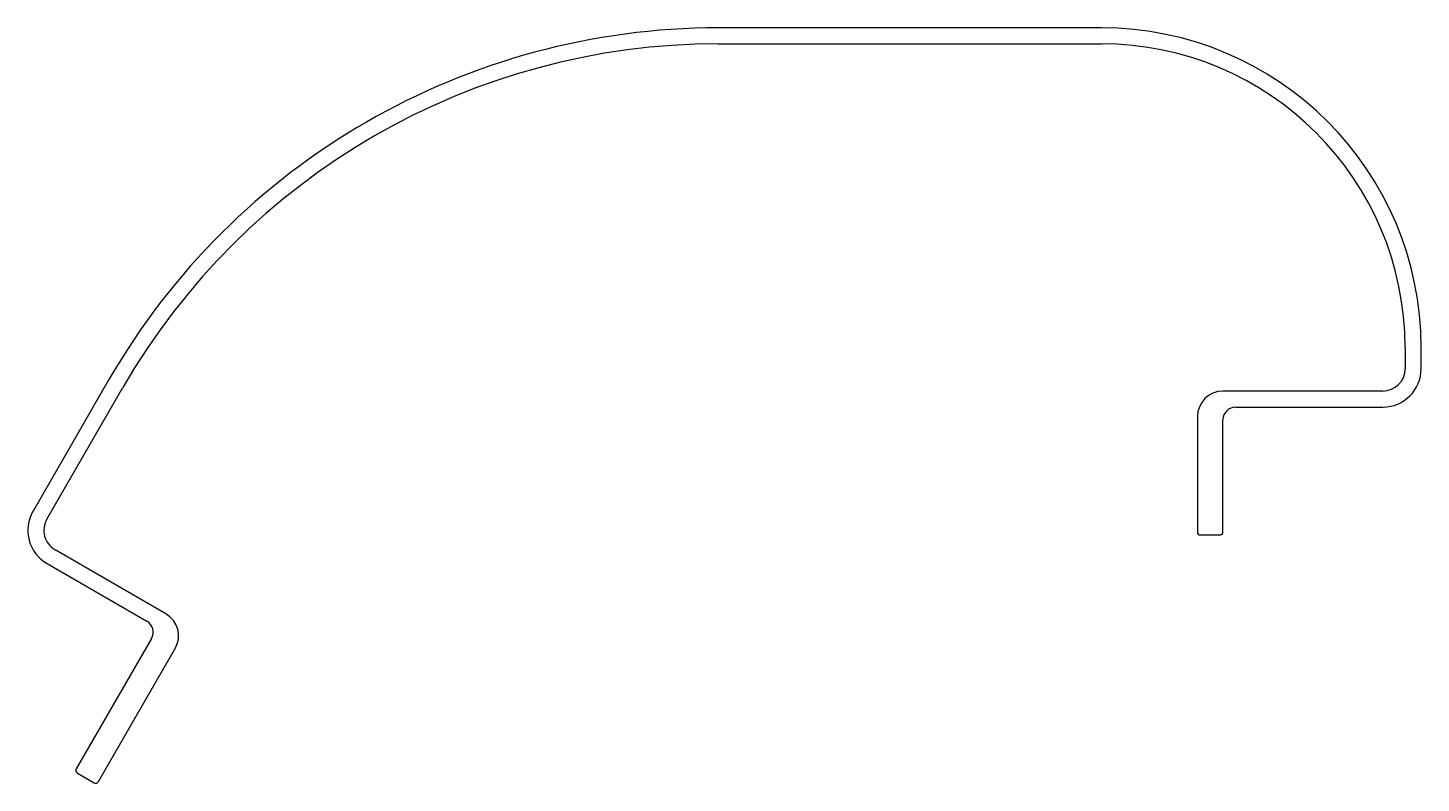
# Model space of a CAD drawing. Extents: x 13 to 231, y 4 to 122.
import ezdxf

# ---------------------------------------------------------------- set-up
doc = ezdxf.new("R2010")
doc.units = 0
doc.layers.get('0').update_dxf_attribs({"linetype": 'CONTINUOUS'})

msp = doc.modelspace()

# ---------------------------------------------------------------- linework, layer by layer
for p, q in [((180.74, 122.01), (120.77, 122.01)), ((120.77, 119.51), (180.74, 119.51)), ((228.24, 72.01), (228.24, 68.71)), ((230.74, 68.71), (230.74, 72.01)), ((25.51, 67.01), (13.63, 46.43)), ((15.79, 45.18), (27.68, 65.76)), ((224.74, 65.21), (199.74, 65.21)), ((195.74, 61.21), (195.74, 43.21)), ((201.74, 62.71), (224.74, 62.71)), ((199.74, 43.21), (199.74, 60.71)), ((196.24, 42.71), (199.24, 42.71)), ((34.39, 30.4), (17.07, 40.4)), ((15.82, 38.23), (31.41, 29.23)), ((32.14, 26.5), (20.39, 6.15)), ((23.86, 4.15), (35.86, 24.93)), ((20.57, 5.47), (23.17, 3.97))]:
    msp.add_line(p, q)
for centre, radius, start, end in [((120.77, 12.01), 110, 90, 149.9995), ((180.74, 72.01), 50, 0, 90), ((120.77, 12.01), 107.5, 90, 149.9995), ((180.74, 72.01), 47.5, 0, 90), ((224.74, 68.71), 3.5, 270, 0), ((224.74, 68.71), 6, 270, 0), ((199.74, 61.21), 4, 90, 180), ((201.74, 60.71), 2, 90, 180), ((18.82, 43.43), 6, 149.9995, 239.9991), ((18.82, 43.43), 3.5, 149.9995, 239.9997), ((196.24, 43.21), 0.5, 180, 270), ((199.24, 43.21), 0.5, 270, 360), ((30.41, 27.5), 2, 330, 59.9991), ((32.39, 26.93), 4, 330, 59.9997), ((20.82, 5.9), 0.5, 150, 239.996), ((23.42, 4.4), 0.5, 239.996, 330)]:
    msp.add_arc(centre, radius, start, end)

doc.saveas('drawing.dxf')
